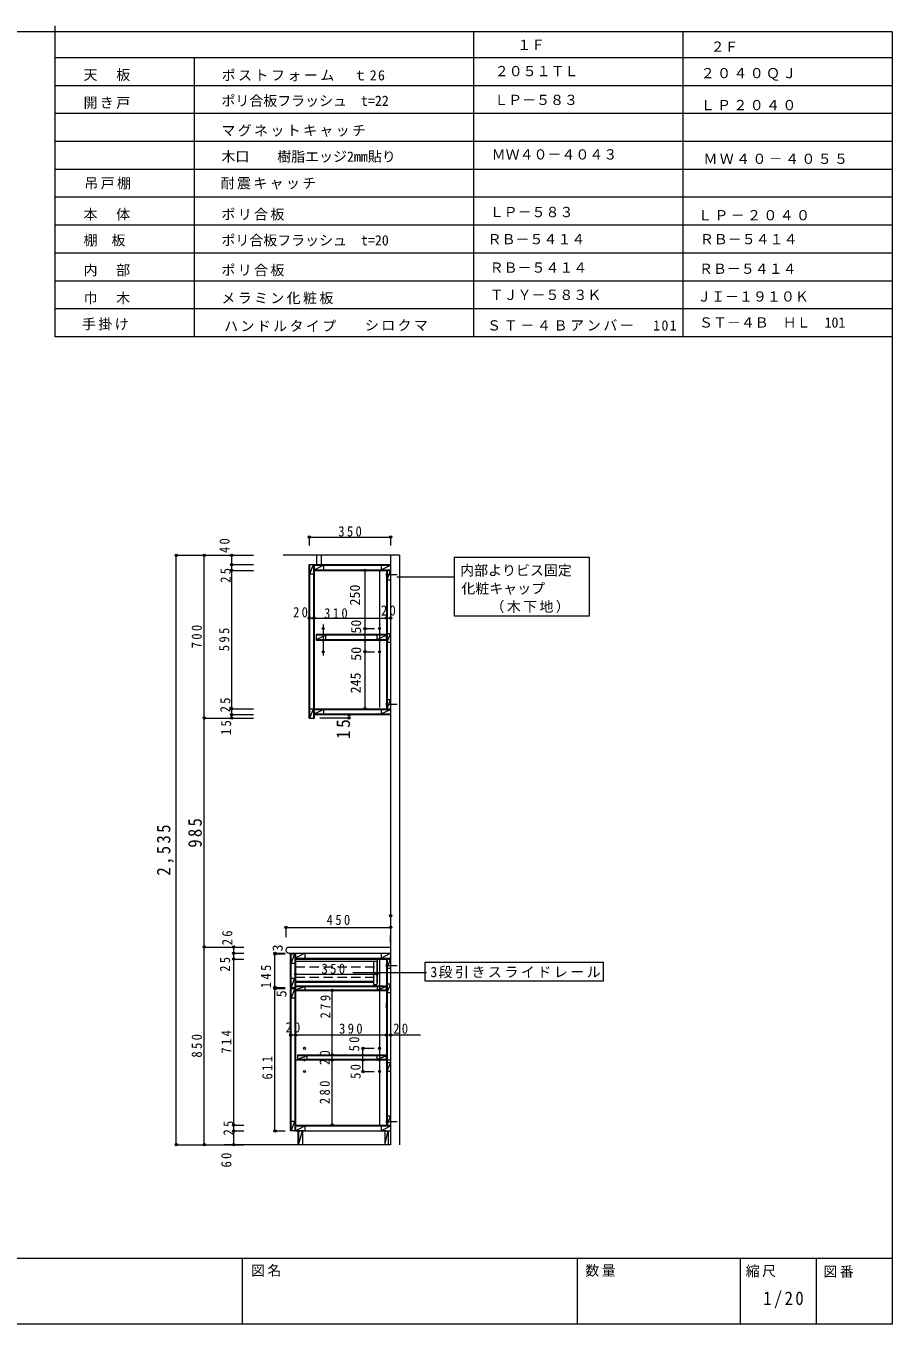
# Model space of a CAD drawing. Units: millimetres at full size, sheet at 1:20; some dimension numbers follow another scale. Extents: x -4000 to 3877, y -2932 to 2652.
# Drawn here: x 153 to 3877, y -2930 to 2652 of the extents above; entities that cross this region are included whole.
import ezdxf
from ezdxf.enums import TextEntityAlignment as Align

# ---------------------------------------------------------------- set-up
doc = ezdxf.new("R2010")
doc.units = ezdxf.units.MM
doc.header["$LTSCALE"] = 20
doc.header["$PDMODE"] = 32
doc.header["$PDSIZE"] = 10
doc.linetypes.add('CHAIN1', pattern=[8, 5, -1, 1, -1])
doc.linetypes.add('DASHED2', pattern=[3, 2, -1])
for name, color, linetype, lineweight in [('1-A', 7, 'Continuous', 9), ('2-0', 7, 'Continuous', 9), ('3-3', 4, 'Continuous', 9)]:
    doc.layers.add(name, color=color, linetype=linetype, lineweight=lineweight)
doc.styles.add('ＭＳ ゴシック', font='')
doc.styles.add('ＭＳ 明朝', font='')
doc.styles.get('ＭＳ ゴシック').set_extended_font_data('MS Gothic')
doc.styles.get('ＭＳ 明朝').set_extended_font_data('MS Mincho')

msp = doc.modelspace()

# ---------------------------------------------------------------- linework, layer by layer
at = {"layer": '1-A'}
for p, q in [((3876.94, -2648.42), (-3999.8, -2648.42)), ((1083.04, -2648.42), (1083.04, -2930.16)), ((2523.2, -2648.42), (2523.2, -2930.16)), ((3223.2, -2648.42), (3223.2, -2930.16)), ((3550.07, -2648.42), (3550.07, -2930.16))]:
    msp.add_line(p, q, dxfattribs=at)
at = {"layer": '2-0'}
for p, q in [((3876.94, 2626.44), (-3999.8, 2626.44)), ((276.73, 2651.75), (276.73, 1314.97)), ((2076.73, 2626.44), (2076.73, 1314.97)), ((2976.83, 2626.44), (2976.83, 1314.97)), ((3876.94, 2626.44), (3876.94, -2930.16)), ((3876.94, 2514.97), (276.73, 2514.97)), ((876.73, 2514.97), (876.73, 1314.97)), ((3273, 2394.97), (276.73, 2394.97)), ((3876.94, 2394.97), (276.73, 2394.97)), ((3876.94, 2274.97), (276.73, 2274.97)), ((3273, 2274.97), (876.73, 2274.97)), ((3876.94, 2154.97), (276.73, 2154.97)), ((3273, 2154.97), (876.73, 2154.97)), ((3876.94, 2034.97), (276.73, 2034.97)), ((2076.73, 2034.97), (876.73, 2034.97)), ((3273, 2034.97), (1176.73, 2034.97)), ((3273, 1914.97), (276.73, 1914.97)), ((3876.94, 1914.97), (276.73, 1914.97)), ((3273, 1794.97), (276.73, 1794.97)), ((3876.94, 1794.97), (276.73, 1794.97)), ((2076.73, 1674.97), (276.73, 1674.97)), ((2076.73, 1674.97), (276.73, 1674.97)), ((3273, 1674.97), (276.73, 1674.97)), ((3876.94, 1674.97), (276.73, 1674.97)), ((2076.73, 1554.97), (276.73, 1554.97)), ((3273, 1554.97), (276.73, 1554.97)), ((3876.94, 1554.97), (276.73, 1554.97)), ((3273, 1434.97), (276.73, 1434.97)), ((2076.73, 1434.97), (276.73, 1434.97)), ((3876.94, 1434.97), (276.73, 1434.97)), ((3273, 1314.97), (276.73, 1314.97)), ((3876.94, 1314.97), (276.73, 1314.97)), ((798.75, -2159.45), (798.75, 375.55)), ((1037.82, 335.55), (1037.82, 375.55)), ((1037.82, 375.55), (1130.84, 375.55)), ((1037.82, 310.55), (1037.82, 335.55)), ((1037.82, 335.55), (1130.84, 335.55)), ((1373.84, 295.55), (1388.84, 335.55)), ((1373.84, -324.45), (1373.84, 335.55)), ((1388.84, 335.55), (1388.84, -324.45)), ((1421.84, 375.55), (1421.84, 335.55)), ((1758.34, 375.55), (1758.34, -2159.45)), ((1037.82, -284.45), (1037.82, 310.55)), ((1037.82, 310.55), (1130.84, 310.55)), ((1373.84, 295.55), (1388.84, 295.55)), ((1391.84, 332.55), (1720.84, 332.55)), ((1391.84, 313.55), (1431.84, 332.55)), ((1391.84, 313.55), (1720.84, 313.55)), ((1431.84, 332.55), (1431.84, 313.55)), ((1611.24, 60.55), (1611.24, 310.55)), ((1611.24, 310.55), (1651.96, 310.55)), ((1672.84, 310.55), (1672.84, -279.45)), ((1680.84, 313.55), (1720.84, 332.55)), ((1680.84, 332.55), (1680.84, 313.55)), ((1705.84, 270.55), (1720.84, 310.55)), ((1705.84, 270.55), (1720.84, 310.55)), ((1705.84, 310.55), (1705.84, -284.45)), ((1997.37, 281.1), (1747.84, 281.1)), ((1705.84, 270.55), (1720.84, 270.55)), ((1705.84, 270.55), (1720.84, 270.55)), ((1370.84, 105.9), (1391.84, 105.9)), ((1391.84, 105.9), (1702.84, 105.9)), ((1430.84, 77.5), (1430.84, -55.48)), ((1611.24, 10.55), (1611.24, 60.55)), ((1611.24, 60.55), (1651.96, 60.55)), ((1702.84, 105.9), (1720.84, 105.9)), ((1702.84, 32.55), (1400.84, 32.55)), ((1400.84, 13.55), (1440.84, 32.55)), ((1400.84, 13.55), (1702.84, 13.55)), ((1440.84, 32.55), (1440.84, 13.55)), ((1611.24, -39.45), (1611.24, 10.55)), ((1611.24, 10.55), (1651.96, 10.55)), ((1662.84, 13.55), (1702.84, 32.55)), ((1662.84, 13.55), (1662.84, 32.55)), ((1720.84, 38.05), (1705.84, 38.05)), ((1705.84, 2.05), (1720.84, 38.05)), ((1705.84, 2.05), (1720.84, 2.05)), ((1611.24, -284.45), (1611.24, -39.45)), ((1611.24, -39.45), (1651.96, -39.45)), ((1705.84, -284.45), (1720.84, -244.45)), ((1705.84, -244.45), (1720.84, -244.45)), ((919.48, -1309.45), (919.48, -324.45)), ((1037.82, -309.45), (1037.82, -284.45)), ((1037.82, -284.45), (1130.84, -284.45)), ((1037.82, -324.45), (1037.82, -309.45)), ((1037.82, -309.45), (1130.84, -309.45)), ((1037.82, -324.45), (1130.84, -324.45)), ((1370.84, -324.45), (1391.84, -324.45)), ((1372.79, -324.03), (1388.84, -284.45)), ((1373.84, -284.45), (1388.84, -284.45)), ((1391.84, -287.45), (1720.84, -287.45)), ((1391.84, -306.45), (1431.84, -287.45)), ((1391.84, -306.45), (1720.84, -306.45)), ((1542.05, -309.45), (1416.55, -309.45)), ((1542.05, -309.45), (1416.55, -309.45)), ((1542.05, -324.45), (1416.55, -324.45)), ((1542.05, -324.45), (1416.55, -324.45)), ((1431.84, -287.45), (1431.84, -306.45)), ((1542.05, -324.45), (1542.05, -309.45)), ((1611.24, -284.45), (1651.96, -284.45)), ((1680.84, -306.45), (1720.84, -287.45)), ((1680.84, -287.45), (1680.84, -306.45)), ((1223.03, -1338.45), (1223.03, -1335.45)), ((1223.03, -1335.45), (1267.21, -1335.45)), ((1223.03, -1482.95), (1223.03, -1338.45)), ((1223.03, -1338.45), (1267.21, -1338.45)), ((1293.84, -1378.45), (1308.84, -1338.45)), ((1293.84, -1482.95), (1293.84, -1338.45)), ((1308.84, -1338.45), (1308.84, -2099.45)), ((1351.84, -1335.45), (1311.84, -1357.45)), ((1351.84, -1335.45), (1351.84, -1357.45)), ((1680.84, -1357.45), (1720.84, -1335.45)), ((1680.84, -1335.45), (1680.84, -1357.45)), ((1293.84, -1378.45), (1308.84, -1378.45)), ((1311.84, -1357.45), (1720.84, -1357.45)), ((1662.84, -1360.45), (1662.84, -1462.51)), ((1672.84, -1360.45), (1672.84, -2074.45)), ((1705.84, -1360.45), (1705.84, -2074.45)), ((1705.84, -1400.45), (1720.84, -1360.45)), ((1869.98, -1455.57), (1869.98, -1374.55)), ((1869.98, -1374.55), (2635.87, -1374.55)), ((2635.87, -1455.57), (2635.87, -1374.55)), ((1293.84, -1482.95), (1308.84, -1442.95)), ((1293.84, -1442.95), (1308.84, -1442.95)), ((1311.84, -1425.71), (1661.84, -1425.71)), ((1874.4, -1420.22), (1557.66, -1420.22)), ((1705.84, -1400.45), (1720.84, -1400.45)), ((1223.03, -1487.95), (1223.03, -1482.95)), ((1223.03, -1482.95), (1267.21, -1482.95)), ((1223.03, -1482.95), (1267.21, -1482.95)), ((1223.03, -2099.45), (1223.03, -1487.95)), ((1223.03, -1487.95), (1267.21, -1487.95)), ((1290.84, -1482.95), (1308.84, -1482.95)), ((1290.84, -1487.95), (1308.84, -1487.95)), ((1308.84, -1487.95), (1293.84, -1527.95)), ((1293.84, -2099.45), (1293.84, -1487.95)), ((1311.84, -1478.45), (1702.84, -1478.45)), ((1311.84, -1492.45), (1351.84, -1478.45)), ((1311.84, -1492.45), (1702.84, -1492.45)), ((1351.84, -1478.45), (1351.84, -1492.45)), ((1470.05, -1773.45), (1470.05, -1495.45)), ((1662.84, -1492.45), (1702.84, -1478.45)), ((1662.84, -1478.45), (1662.84, -1492.45)), ((1720.84, -1467.95), (1705.84, -1467.95)), ((1705.84, -1503.95), (1720.84, -1467.95)), ((1705.84, -1503.95), (1720.84, -1503.95)), ((2635.87, -1455.57), (1869.98, -1455.57)), ((1293.84, -1527.95), (1308.84, -1527.95)), ((1290.84, -1686.97), (1311.84, -1686.97)), ((1311.84, -1686.97), (1848.71, -1686.97)), ((1702.84, -1686.97), (1720.84, -1686.97)), ((1702.84, -1776.45), (1320.84, -1776.45)), ((1320.84, -1791.45), (1360.84, -1776.45)), ((1360.84, -1776.45), (1360.84, -1791.45)), ((1470.05, -1794.45), (1470.05, -1773.45)), ((1601.58, -1794.45), (1601.58, -1744.45)), ((1601.58, -1744.45), (1649.65, -1744.45)), ((1662.84, -1791.45), (1702.84, -1776.45)), ((1662.84, -1794.45), (1662.84, -1776.45)), ((1311.84, -1794.45), (1720.84, -1794.45)), ((1320.84, -1791.45), (1702.84, -1791.45)), ((1470.05, -2074.45), (1470.05, -1794.45)), ((1601.58, -1844.45), (1601.58, -1794.45)), ((1601.58, -1794.45), (1649.65, -1794.45)), ((1720.84, -1806.95), (1705.84, -1806.95)), ((1705.84, -1842.95), (1720.84, -1806.95)), ((1601.58, -1844.45), (1649.65, -1844.45)), ((1705.84, -1842.95), (1720.84, -1842.95)), ((1293.84, -2099.45), (1308.84, -2059.45)), ((1308.84, -2059.45), (1293.84, -2059.45)), ((1705.84, -2074.45), (1720.84, -2034.45)), ((1705.84, -2034.45), (1720.84, -2034.45)), ((1223.03, -2099.45), (1267.21, -2099.45)), ((1311.84, -2099.45), (1351.84, -2077.45)), ((1311.84, -2077.45), (1720.84, -2077.45)), ((1324.84, -2099.45), (1324.84, -2159.45)), ((1324.84, -2159.45), (1341.84, -2099.45)), ((1351.84, -2077.45), (1351.84, -2099.45)), ((1680.84, -2099.45), (1720.84, -2077.45)), ((1680.84, -2077.45), (1680.84, -2099.45)), ((1695.84, -2099.45), (1695.84, -2159.45)), ((1695.84, -2159.45), (1710.84, -2099.45)), ((1710.84, -2099.45), (1710.84, -2159.45)), ((3876.94, -2930.16), (-3999.8, -2930.16))]:
    msp.add_line(p, q, dxfattribs=at)
at = {"layer": '2-0', "color": 4}
for p, q in [((1370.84, 453.76), (1370.84, 417.01)), ((1720.84, 453.76), (1720.84, 417.01)), ((798.75, 375.55), (919.48, 375.55)), ((919.48, 375.55), (1046.38, 375.55)), ((1758.34, 375.55), (1258.57, 375.55)), ((1370.84, 335.55), (1391.84, 335.55)), ((1370.84, -324.45), (1370.84, 335.55)), ((1391.84, 335.55), (1720.84, 335.55)), ((1391.84, 335.55), (1391.84, -324.45)), ((1720.84, 375.55), (1720.84, -2159.45)), ((1720.84, 340.55), (1720.84, -2159.45)), ((1391.84, 310.55), (1720.84, 310.55)), ((1702.84, 310.55), (1702.84, -279.45)), ((1702.84, 310.55), (1702.84, -284.45)), ((1400.84, 35.55), (1400.84, 10.55)), ((1400.84, 10.55), (1702.84, 10.55)), ((1702.84, 14.55), (1702.84, 35.55)), ((919.48, -324.45), (1046.38, -324.45)), ((919.48, -324.45), (1046.38, -324.45)), ((1391.84, -284.45), (1704.1, -284.45)), ((1391.84, -309.45), (1720.84, -309.45)), ((1430.04, -309.45), (1413.1, -309.45)), ((1704.1, -284.45), (1720.84, -284.45)), ((1270.84, -1224.6), (1270.84, -1265.94)), ((1720.84, -1174.6), (1720.84, -1215.94)), ((1720.84, -1224.6), (1720.84, -1265.94)), ((1720.84, -1289.45), (1720.84, -1259.45)), ((919.48, -1309.45), (1046.38, -1309.45)), ((1046.38, -1309.45), (1089.28, -1309.45)), ((1046.38, -1335.45), (1089.28, -1335.45)), ((1223.03, -1335.45), (1267.21, -1335.45)), ((1283.84, -1309.45), (1720.84, -1309.45)), ((1283.84, -1335.45), (1720.84, -1335.45)), ((1290.84, -1338.45), (1311.84, -1338.45)), ((1290.84, -1482.95), (1290.84, -1338.45)), ((1311.84, -1335.45), (1311.84, -2099.45)), ((1311.84, -1335.45), (1356.84, -1335.45)), ((1311.84, -1354.45), (1311.84, -1335.45)), ((1645.84, -1335.45), (1702.84, -1335.45)), ((1046.38, -1360.45), (1089.28, -1360.45)), ((1311.84, -1341.45), (1311.84, -2099.45)), ((1311.84, -1360.45), (1720.84, -1360.45)), ((1311.84, -1370.45), (1661.84, -1370.45)), ((1646.84, -1370.45), (1646.84, -1470.45)), ((1661.84, -1370.45), (1661.84, -1470.45)), ((1702.84, -1360.45), (1702.84, -2074.45)), ((1702.84, -1360.45), (1702.84, -2074.45)), ((1720.84, -1377.19), (1720.84, -1351.19)), ((1223.03, -1485.45), (1267.21, -1485.45)), ((1290.84, -2099.45), (1290.84, -1487.95)), ((1311.84, -1456.45), (1646.84, -1456.45)), ((1311.84, -1460.45), (1646.84, -1460.45)), ((1311.84, -1475.45), (1702.84, -1475.45)), ((1311.84, -1495.45), (1702.84, -1495.45)), ((1646.84, -1470.45), (1661.84, -1470.45)), ((1702.84, -1496.45), (1702.84, -1475.45)), ((1702.84, -1570.45), (1702.84, -1549.45)), ((1702.84, -1773.45), (1320.84, -1773.45)), ((1702.84, -1794.45), (1702.84, -1773.45)), ((1046.38, -2074.45), (1089.28, -2074.45)), ((1046.38, -2099.45), (1089.28, -2099.45)), ((1046.38, -2159.45), (1046.38, -2099.45)), ((1311.84, -2099.45), (1290.84, -2099.45)), ((1311.84, -2074.45), (1720.84, -2074.45)), ((1311.84, -2099.45), (1720.84, -2099.45)), ((1341.84, -2099.45), (1341.84, -2159.45)), ((1701.84, -2099.45), (1677.84, -2099.45)), ((798.75, -2159.45), (919.48, -2159.45)), ((919.48, -2159.45), (1046.38, -2159.45)), ((1720.84, -2159.45), (1005.97, -2159.45)), ((1046.38, -2159.45), (1089.28, -2159.45))]:
    msp.add_line(p, q, dxfattribs=at)
at = {"layer": '2-0', "linetype": 'CHAIN1'}
for p, q in [((1701.46, 293.05), (1749.22, 293.05)), ((1702.11, 297.32), (1702.11, 287.14)), ((1701.46, -264.6), (1749.22, -264.6)), ((1702.11, -260.33), (1702.11, -270.51)), ((1701.46, -1388.78), (1749.22, -1388.78)), ((1702.11, -1384.51), (1702.11, -1394.69)), ((1701.46, -2059.06), (1749.22, -2059.06)), ((1702.11, -2054.8), (1702.11, -2064.97))]:
    msp.add_line(p, q, dxfattribs=at)
at = {"layer": '2-0', "linetype": 'DASHED2'}
for p, q in [((1311.84, -1393.7), (1661.84, -1393.7)), ((1311.84, -1438.7), (1661.84, -1438.7))]:
    msp.add_line(p, q, dxfattribs=at)
at = {"layer": '2-0', "color": 4}
for points in [[(1416.84, 375.55), (1401.84, 375.55), (1401.84, 335.55), (1425.84, 335.55)], [(1702.84, 10.55), (1702.84, 35.55), (1400.84, 35.55)], [(1046.38, -1360.45), (1046.38, -1335.45), (1046.38, -1309.45)], [(1320.84, -1773.45), (1320.84, -1794.45), (1702.84, -1794.45)], [(1345.84, -2099.45), (1321.84, -2099.45), (1321.84, -2159.45)]]:
    msp.add_lwpolyline(points, dxfattribs=at)
at = {"layer": '2-0'}
msp.add_lwpolyline([(1995.42, 366.87), (2574.4, 366.87), (2574.4, 113.45), (1995.42, 113.45)], close=True, dxfattribs=at)
for centre in [(1430.84, 60.55), (1672.84, 60.55), (1430.84, 10.55), (1672.84, 10.55), (1430.84, -39.45), (1672.84, -39.45), (1350.84, -1744.45), (1672.84, -1744.45), (1350.84, -1794.45), (1350.84, -1844.45), (1672.84, -1794.45), (1672.84, -1844.45)]:
    msp.add_circle(centre, 4.5, dxfattribs=at)
at = {"layer": '2-0', "color": 4}
for start, end in [(90, 180), (180, 270)]:
    msp.add_arc((1283.84, -1322.45), 13, start, end, dxfattribs=at)
at = {"layer": '2-0', "color": 6}
for p in [(1370.84, 453.76), (1720.84, 453.76), (798.75, 375.55), (919.48, 375.55), (919.48, -324.45), (1720.84, -1174.6), (1270.84, -1224.6), (1720.84, -1224.6), (919.48, -1309.45), (1046.38, -1309.45), (1046.38, -1335.45), (1223.03, -1335.45), (1046.38, -1360.45), (1223.03, -1485.45), (1046.38, -2074.45), (1046.38, -2099.45), (798.75, -2159.45), (919.48, -2159.45), (1046.38, -2159.45)]:
    msp.add_point(p, dxfattribs=at)
at = {"layer": '2-0'}
for p in [(798.75, 375.55), (1037.82, 375.55), (1037.82, 335.55), (1037.82, 310.55), (1611.24, 310.55), (1370.84, 105.9), (1391.84, 105.9), (1611.24, 60.55), (1702.84, 105.9), (1720.84, 105.9), (1611.24, 10.55), (1611.24, -39.45), (919.48, -324.45), (1037.82, -284.45), (1037.82, -309.45), (1037.82, -324.45), (1542.05, -309.45), (1542.05, -324.45), (1611.24, -284.45), (919.48, -1309.45), (1223.03, -1335.45), (1223.03, -1338.45), (1311.84, -1425.71), (1661.84, -1425.71), (1223.03, -1482.95), (1223.03, -1487.95), (1470.05, -1495.45), (1290.84, -1686.97), (1311.84, -1686.97), (1702.84, -1686.97), (1720.84, -1686.97), (1470.05, -1773.45), (1601.58, -1744.45), (1470.05, -1794.45), (1601.58, -1794.45), (1601.58, -1844.45), (1223.03, -2099.45), (1470.05, -2074.45), (798.75, -2159.45)]:
    msp.add_point(p, dxfattribs=at)
at = {"layer": '3-3'}
for p, q in [((1370.84, 453.76), (1720.84, 453.76)), ((919.48, -324.45), (919.48, 375.55)), ((1270.84, -1224.6), (1720.84, -1224.6)), ((919.48, -2159.45), (919.48, -1309.45)), ((1046.38, -2074.45), (1046.38, -1360.45)), ((1046.38, -2099.45), (1046.38, -2074.45))]:
    msp.add_line(p, q, dxfattribs=at)

# ---------------------------------------------------------------- texts
at = {"layer": '1-A', "char_height": 43.99, "attachment_point": 7, "style": 'ＭＳ 明朝'}
for s, insert in [('\\T1.17;図名', (1120.53, -2726.8)), ('\\T1.17;数量', (2557.98, -2726.8)), ('\\T1.17;縮尺', (3247.66, -2729.22)), ('\\T1.17;図番', (3581.61, -2731.64))]:
    msp.add_mtext(s, dxfattribs=dict(at, insert=insert))
at = {"layer": '2-0', "style": 'ＭＳ ゴシック'}
for s, p in [('１Ｆ', (2265, 2535.32)), ('２Ｆ', (3096.76, 2527.62)), ('２０５１ＴＬ', (2168.68, 2422.53)), ('ポリ合板フラッシュ\u3000t=22', (993.22, 2294.97)), ('ＬＰ－５８３', (2166.47, 2298.66)), ('ＭＷ４０－４０４３', (2155.41, 2064.18)), ('木口\u3000\u3000樹脂エッジ2mm貼り', (993.22, 2054.97)), ('ＬＰ－５８３', (2146.92, 1816.48)), ('棚\u3000板', (400.48, 1694.97)), ('ポリ合板フラッシュ\u3000t=20', (993.22, 1694.97)), ('ＲＢ－５４１４', (2137.93, 1699.71)), ('ＲＢ－５４１４', (3050.56, 1699.71)), ('ＲＢ－５４１４', (2146.56, 1577.53)), ('ＲＢ－５４１４', (3046.7, 1572.63)), ('ＴＪＹ－５８３Ｋ', (2146.56, 1460.29)), ('ＪＩ－１９１０Ｋ', (3039, 1453.26)), ('ＳＴ－４Ｂ\u3000ＨＬ\u3000101', (3046.7, 1341.59)), ('内部よりビス固定', (2019.9, 275.71)), ('化粧キャップ', (2025.01, 197.82))]:
    msp.add_text(s, height=43.99, dxfattribs=at).set_placement(p, align=Align.BOTTOM_LEFT)
for s, p in [('250', (1602.23, 159.7)), ('50', (1607.27, 38.91)), ('50', (1607.65, -78.01)), ('245', (1605.33, -218.15)), ('3', (1269.88, -1328.06)), ('5', (1286.13, -1524.94))]:
    msp.add_text(s, height=43.99, rotation=90, dxfattribs=at).set_placement(p, align=Align.BOTTOM_LEFT)
at = {"layer": '2-0', "attachment_point": 7, "style": 'ＭＳ ゴシック'}
for s, insert, char_height in [('\\T1.17;天\u3000板', (400.48, 2414.97), 43.99), ('\\T1.18;ポストフォーム\u3000ｔ26', (993.83, 2414.04), 43.99), ('\\T1.17;２０４０ＱＪ', (3054.41, 2415.95), 43.99), ('\\T1.17;開き戸', (400.48, 2294.97), 43.99), ('\\T1.17;ＬＰ２０４０', (3054.41, 2288.87), 43.99), ('\\T1.17;マグネットキャッチ', (993.22, 2174.97), 43.99), ('\\T1.17;ＭＷ４０－４０５５', (3065.96, 2057.83), 43.99), ('\\T1.17;吊戸棚', (403.57, 1948.47), 43.99), ('\\T1.17;耐震キャッチ', (990, 1948.47), 43.99), ('\\T1.17;本\u3000体', (400.48, 1814.97), 43.99), ('\\T1.17;ポリ合板', (993.22, 1814.97), 43.99), ('\\T1.17;ＬＰ－２０４０', (3042.85, 1815.23), 43.99), ('\\T1.17;内\u3000部', (400.48, 1574.97), 43.99), ('\\T1.17;ポリ合板', (993.22, 1574.97), 43.99), ('\\T1.17;巾\u3000木', (400.48, 1454.97), 43.99), ('\\T1.17;メラミン化粧板', (993.22, 1454.97), 43.99), ('\\T1.17;手掛け', (393.83, 1343.04), 43.99), ('\\T1.17;ハンドルタイプ', (1005.14, 1336.87), 43.99), ('\\T1.17;シロクマ', (1610.27, 1339.96), 43.99), ('\\T1.19;ＳＴ－４Ｂアンバー\u3000101', (2135.75, 1339.96), 43.99), ('\\T1.38;\\W0.9;350', (1495.84, 455.98), 43.99), ('\\T1.17;（木下地）', (2150.18, 127.13), 43.99), ('\\T1.36;\\W0.9;20', (1301.65, 108.37), 43.99), ('\\T1.38;\\W0.9;310', (1434.82, 103.44), 43.99), ('\\T1.36;\\W0.9;20', (1679.34, 115.9), 43.99), ('\\T1.38;\\W0.9;450', (1445.84, -1214.6), 43.99), ('\\T1.38;\\W0.9;350', (1423.76, -1424.76), 43.99), ('\\T1.18;3段引きスライドレール', (1891.66, -1443.32), 43.99), ('\\T1.36;\\W0.9;20', (1268.84, -1676.97), 43.99), ('\\T1.38;\\W0.9;390', (1499.14, -1682.24), 43.99), ('\\T1.36;\\W0.9;20', (1732.19, -1682.24), 43.99), ('\\T1.28;\\W0.9;1/20', (3323.12, -2862.8), 58.65)]:
    msp.add_mtext(s, dxfattribs=dict(at, insert=insert, char_height=char_height))
at = {"layer": '2-0', "attachment_point": 7, "rotation": 90, "style": 'ＭＳ ゴシック'}
for s, insert, char_height in [('\\T1.36;\\W0.9;40', (1029.07, 385.24), 43.99), ('\\T1.36;\\W0.9;25', (1033.45, 257.21), 43.99), ('\\T1.38;\\W0.9;700', (909.48, -24.45), 43.99), ('\\T1.38;\\W0.9;595', (1027.82, -36.95), 43.99), ('\\T1.36;\\W0.9;25', (1032.35, -299.78), 43.99), ('\\T1.27;\\W0.95;15', (1546.95, -415.05), 58.65), ('\\T1.36;\\W0.9;15', (1035.64, -397.17), 43.99), ('\\T1.27;\\W0.9;985', (909.48, -881.95), 58.65), ('\\T1.28;\\W0.9;2,535', (788.75, -1001.95), 58.65), ('\\T1.36;\\W0.9;26', (1040.57, -1301.35), 43.99), ('\\T1.36;\\W0.9;25', (1031.2, -1415.21), 43.99), ('\\T1.38;\\W0.9;145', (1207.28, -1486.24), 43.99), ('\\T1.38;\\W0.9;279', (1462.92, -1616.11), 43.99), ('\\T1.38;\\W0.9;714', (1036.38, -1767.45), 43.99), ('\\T1.38;\\W0.9;850', (909.48, -1784.45), 43.99), ('\\T1.36;\\W0.9;50', (1586.64, -1757.59), 43.99), ('\\T1.38;\\W0.9;611', (1213.03, -1878.7), 43.99), ('\\T1.36;\\W0.9;20', (1460.05, -1816.45), 43.99), ('\\T1.36;\\W0.9;50', (1592.56, -1875.95), 43.99), ('\\T1.38;\\W0.9;280', (1460.05, -1984.45), 43.99), ('\\T1.36;\\W0.9;25', (1046.19, -2119.45), 43.99), ('\\T1.36;\\W0.9;60', (1036.83, -2256.83), 43.99)]:
    msp.add_mtext(s, dxfattribs=dict(at, insert=insert, char_height=char_height))

doc.saveas('drawing.dxf')
